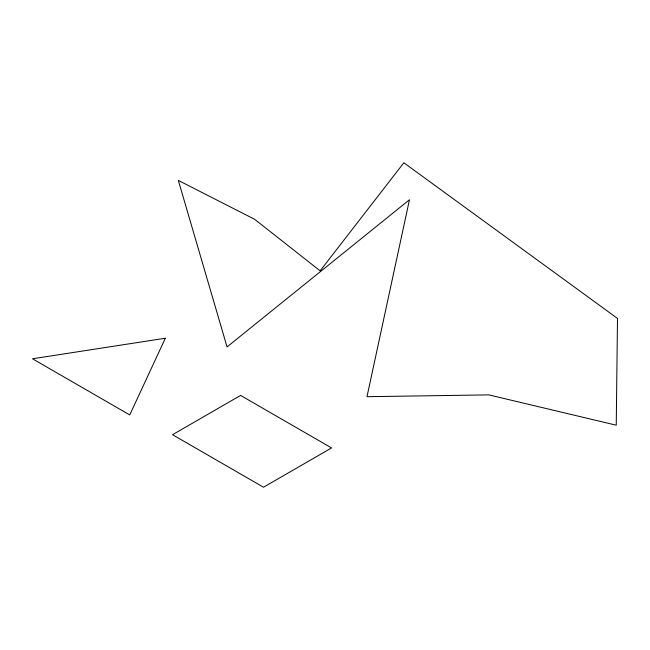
<?xml version="1.0" encoding="UTF-8"?>
<svg xmlns="http://www.w3.org/2000/svg" width="650" height="650" viewBox="0 0 650 650"><rect width="100%" height="100%" fill="white"/><g stroke="black" fill="none" stroke-linecap="round" stroke-linejoin="round"><path stroke-width="0.97" d="M617.5 318.427L616.249 425.189L488.808 394.875L366.99 396.695L409.467 199.761L227.053 346.921L178.327 180.407L254.54 219.245L320.133 270.822L403.845 162.776L617.5 318.427M165.336 338.236L129.74 414.928L32.5 358.784L165.336 338.236M240.589 395.411L172.534 434.704L263.502 487.224L331.565 447.931L240.589 395.411"/></g></svg>
